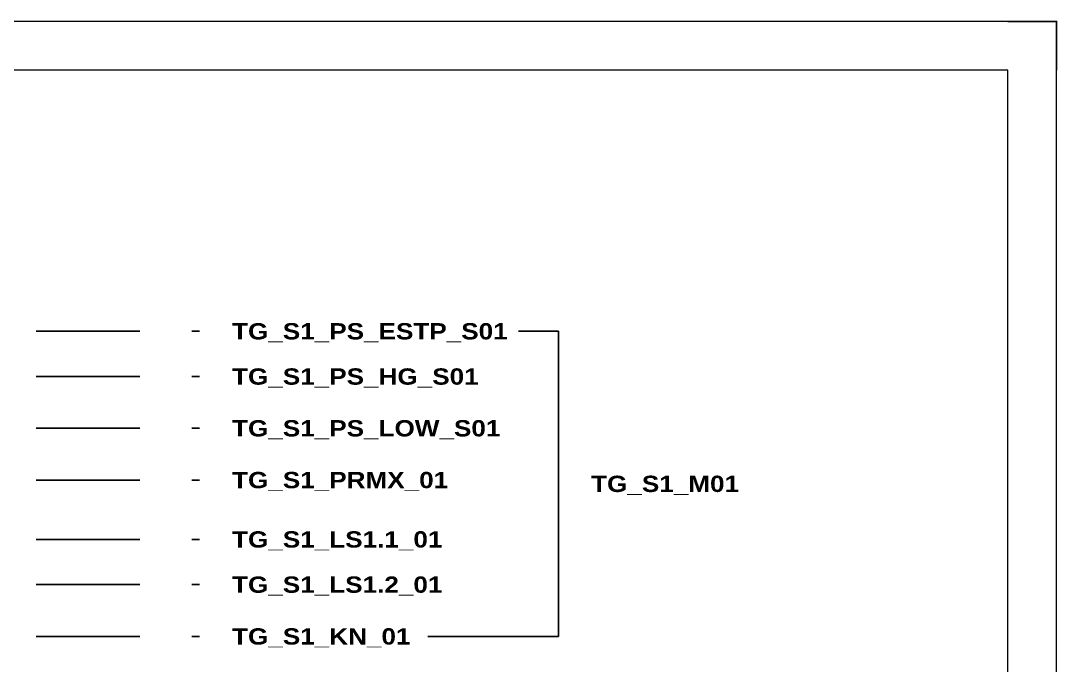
# Model space of a CAD drawing. Header units: centimetres. Extents: x -6233 to 67854, y 107 to 55669.
# Drawn here: x 3217 to 6392, y 49628 to 51604 of the extents above; entities that cross this region are included whole.
import ezdxf
from ezdxf.enums import TextEntityAlignment as Align

# ---------------------------------------------------------------- set-up
doc = ezdxf.new("R2010")
doc.units = ezdxf.units.CM
doc.header["$LTSCALE"] = 25.4
doc.linetypes.add('HIDDEN', pattern=[0.375, 0.25, -0.125])
doc.layers.add('Etiket-Line-L', color=7, linetype='Continuous')
doc.layers.add('EtIket-Line-S', color=2, linetype='Continuous')
doc.styles.add('Bold', font='ariblk.ttf', dxfattribs={"height": 25.4})

# ---------------------------------------------------------------- blocks, each defined once
blk = doc.blocks.new('x5 Out Line')
at = {"const_width": 0.3}
blk.add_lwpolyline([(405.45, 277.06), (405.45, 286.71), (395.8, 286.71)], dxfattribs=at)
at = {"lineweight": 15}
blk.add_lwpolyline([(395.8, 9.65), (395.8, 277.06), (9.65, 277.06), (9.65, 9.65)], close=True, dxfattribs=at)
at = {"layer": 'EtIket-Line-S', "lineweight": 9, "ltscale": 0.5}
blk.add_lwpolyline([(0, 0), (405.45, 0), (405.45, 286.71), (0, 286.71)], close=True, dxfattribs=at)

msp = doc.modelspace()

# ---------------------------------------------------------------- linework, layer by layer
at = {"color": 146, "linetype": 'HIDDEN', "ltscale": 50, "true_color": 0x105689}
for p, q in [((3264.3, 50651.9), (3764.3, 50651.9)), ((3264.3, 50513.3), (3764.3, 50513.3)), ((3264.3, 50354.6), (3764.3, 50354.6)), ((3264.3, 50196), (3764.3, 50196)), ((3264.3, 50014.1), (3764.3, 50014.1)), ((3264.3, 49875.5), (3764.3, 49875.5)), ((3264.3, 49716.8), (3764.3, 49716.8))]:
    msp.add_line(p, q, dxfattribs=at)
at = {"color": 146, "ltscale": 50, "true_color": 0x105689}
for p, q in [((4864.3, 50651.9), (4742.3, 50651.9)), ((4864.3, 49716.8), (4864.3, 50651.9)), ((4464.3, 49716.8), (4864.3, 49716.8))]:
    msp.add_line(p, q, dxfattribs=at)

# ---------------------------------------------------------------- block references
at = {"layer": 'Etiket-Line-L', "lineweight": 0, "xscale": 15.48351216233742, "yscale": 15.48351216233742, "zscale": 15.48351216233742}
msp.add_blockref('x5 Out Line', (112.3, 47162.1), dxfattribs=at)

# ---------------------------------------------------------------- texts
at = {"ltscale": 500, "style": 'Bold'}
for s, p in [('TG_S1_PS_ESTP_S01', (3864.3, 50651.9)), ('TG_S1_PS_HG_S01', (3864.3, 50513.3)), ('TG_S1_PS_LOW_S01', (3864.3, 50354.6)), ('TG_S1_PRMX_01', (3864.3, 50196)), ('TG_S1_M01', (4964.3, 50184.4)), ('TG_S1_LS1.1_01', (3864.3, 50014.1)), ('TG_S1_LS1.2_01', (3864.3, 49875.5)), ('TG_S1_KN_01', (3864.3, 49716.8))]:
    msp.add_text(s, height=50, dxfattribs=at).set_placement(p, align=Align.MIDDLE_LEFT)

doc.saveas('drawing.dxf')
